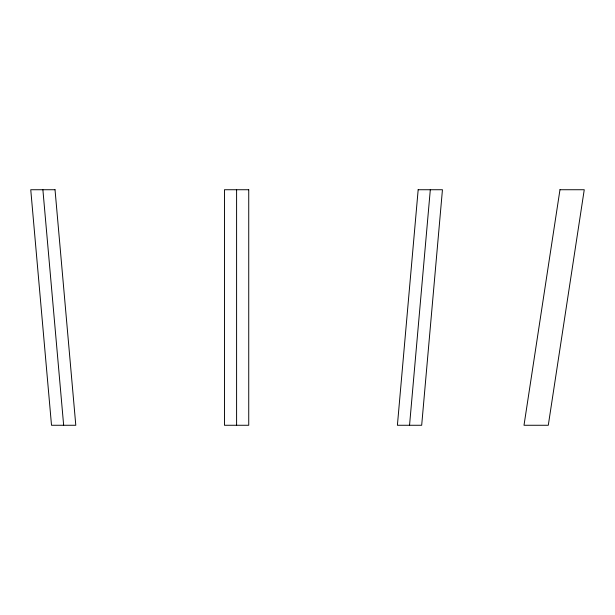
<?xml version="1.0" encoding="UTF-8"?>
<svg xmlns="http://www.w3.org/2000/svg" width="615" height="615" viewBox="0 0 615 615"><rect width="100%" height="100%" fill="white"/><g stroke="black" fill="none" stroke-linecap="round" stroke-linejoin="round"><path stroke-width="0.92" d="M409.544 425.265L430.308 189.735M42.889 189.735L63.653 425.265M236.598 189.735L236.598 425.265M418.169 189.735L397.398 425.265L421.682 425.265L442.446 189.735L418.169 189.735M559.973 189.735L524.003 425.265L548.288 425.265L584.25 189.735L559.973 189.735M55.027 189.735L30.75 189.735L51.514 425.265L75.799 425.265L55.027 189.735M248.737 189.735L224.46 189.735L224.46 425.265L248.737 425.265L248.737 189.735"/></g></svg>
